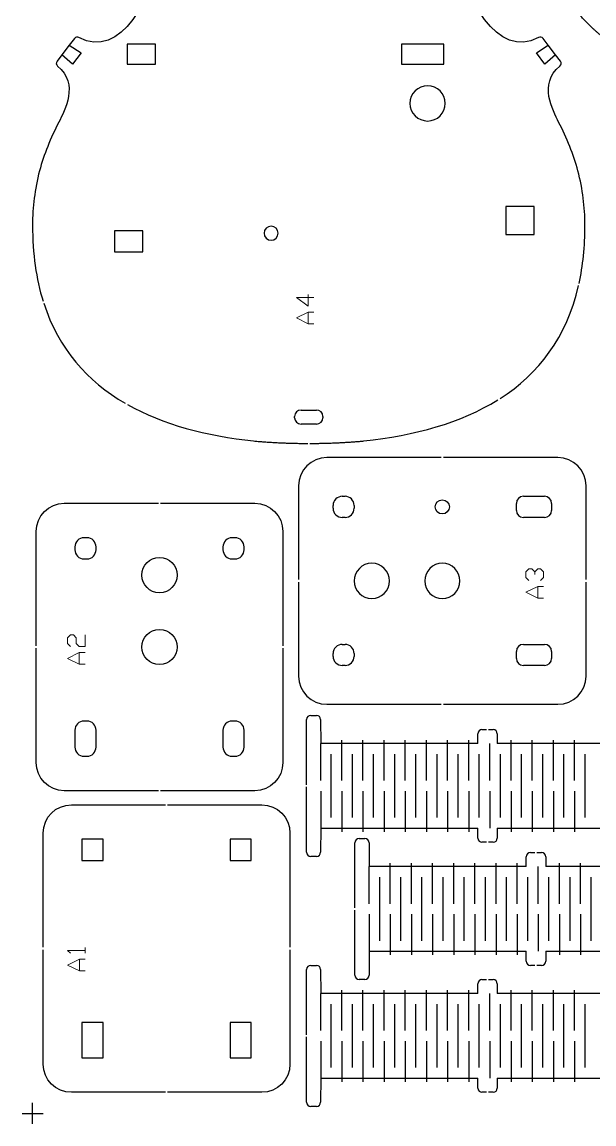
# Model space of a CAD drawing. Header units: millimetres. Extents: x 3384 to 3603, y -555 to -262.
# Drawn here: x 3383.8 to 3464.9, y -555.3 to -399 of the extents above; entities that cross this region are included whole.
import ezdxf

# ---------------------------------------------------------------- set-up
doc = ezdxf.new("R2010")
doc.units = ezdxf.units.MM
doc.linetypes.add('DASHEDX2', pattern=[38.1, 25.4, -12.7])
doc.layers.add('先切', color=30, linetype='Continuous')
doc.layers.add('最后验证', color=5, linetype='Continuous')
doc.layers.add('压痕', color=3, linetype='Continuous', true_color=0x00ff00)

# ---------------------------------------------------------------- blocks, each defined once
blk = doc.blocks.new('20230327.11170537')
for p, q in [((0, 10.15), (0, 19.4)), ((0.6, 20), (1.4, 20)), ((2, 19.4), (2.01, 16)), ((24.29, 16), (24.29, 17.4)), ((24.89, 18), (25.52, 18)), ((25.82, 18), (26.46, 18)), ((27.06, 17.4), (27.06, 16)), ((24.29, 16), (2.01, 16)), ((48.93, 16), (27.06, 16)), ((0, 0.6), (0, 9.85)), ((2.01, 4), (2, 0.6)), ((2.01, 4), (24.29, 4)), ((24.29, 2.6), (24.29, 4)), ((27.06, 4), (27.06, 2.6)), ((27.06, 4), (48.93, 4)), ((25.52, 2), (24.89, 2)), ((26.46, 2), (25.82, 2)), ((1.4, 0), (0.6, 0))]:
    blk.add_line(p, q)
for centre, start, end in [((0.6, 19.4), 90, 180), ((1.4, 19.4), 0.1087, 90), ((24.89, 17.4), 90, 180), ((26.46, 17.4), 360, 90), ((24.89, 2.6), 180, 270), ((26.46, 2.6), 270, 0), ((0.6, 0.6), 180, 270), ((1.4, 0.6), 270, 359.8913)]:
    blk.add_arc(centre, 0.6, start, end)
at = {"layer": '先切'}
for p, q in [((2.01, 10.75), (2.01, 16)), ((5.01, 10.75), (5.01, 16.5)), ((8.01, 10.75), (8.01, 16.5)), ((11.01, 10.75), (11.01, 16.5)), ((14.01, 10.75), (14.01, 16.5)), ((17.01, 10.75), (17.01, 16.5)), ((20.01, 10.75), (20.01, 16.5)), ((23.01, 10.75), (23.01, 16.5)), ((26.01, 10.75), (26.01, 16)), ((29.01, 10.75), (29.01, 16.5)), ((32.01, 10.75), (32.01, 16.5)), ((35.01, 10.75), (35.01, 16.5)), ((38.01, 10.75), (38.01, 16.5)), ((3.51, 5.5), (3.51, 14.5)), ((6.51, 5.5), (6.51, 14.5)), ((9.51, 5.5), (9.51, 14.5)), ((12.51, 5.5), (12.51, 14.5)), ((15.51, 5.5), (15.51, 14.5)), ((18.51, 5.5), (18.51, 14.5)), ((21.51, 5.5), (21.51, 14.5)), ((24.51, 5.5), (24.51, 14.5)), ((27.51, 5.5), (27.51, 14.5)), ((30.51, 5.5), (30.51, 14.5)), ((33.51, 5.5), (33.51, 14.5)), ((36.51, 5.5), (36.51, 14.5)), ((39.51, 5.5), (39.51, 14.5)), ((2.01, 9.25), (2.01, 4)), ((5.01, 9.25), (5.01, 3.5)), ((8.01, 9.25), (8.01, 3.5)), ((11.01, 9.25), (11.01, 3.5)), ((14.01, 9.25), (14.01, 3.5)), ((17.01, 9.25), (17.01, 3.5)), ((20.01, 9.25), (20.01, 3.5)), ((23.01, 9.25), (23.01, 3.5)), ((26.01, 9.25), (26.01, 4)), ((29.01, 9.25), (29.01, 3.5)), ((32.01, 9.25), (32.01, 3.5)), ((35.01, 9.25), (35.01, 3.5)), ((38.01, 9.25), (38.01, 3.5))]:
    blk.add_line(p, q, dxfattribs=at)
blk = doc.blocks.new('20220722.10085120')
for p, q in [((4, 40.77), (17.35, 40.77)), ((17.65, 40.77), (31, 40.77)), ((0, 20.56), (0, 36.77)), ((35, 36.77), (35, 20.56)), ((5.5, 35.88), (5.5, 30.88)), ((8.5, 35.88), (5.5, 35.88)), ((8.5, 30.88), (8.5, 35.88)), ((26.5, 35.88), (26.5, 30.88)), ((29.5, 35.88), (26.5, 35.88)), ((29.5, 30.88), (29.5, 35.88)), ((5.5, 30.88), (8.5, 30.88)), ((26.5, 30.88), (29.5, 30.88)), ((0, 4), (0, 20.21)), ((35, 20.21), (35, 4)), ((5.5, 7.88), (5.5, 4.89)), ((8.5, 7.88), (5.5, 7.88)), ((8.5, 4.89), (8.5, 7.88)), ((26.5, 7.88), (26.5, 4.89)), ((29.5, 7.88), (26.5, 7.88)), ((29.5, 4.89), (29.5, 7.88)), ((5.5, 4.89), (8.5, 4.89)), ((26.5, 4.89), (29.5, 4.89)), ((17.35, 0), (4, 0)), ((31, 0), (17.65, 0))]:
    blk.add_line(p, q)
at = {"extrusion": (0, 0, -1)}
for centre, start, end in [((-4, 36.77), 0, 90), ((-31, 36.77), 90, 180), ((-4, 4), 270, 360), ((-31, 4), 180, 270)]:
    blk.add_arc(centre, 4, start, end, dxfattribs=at)
blk = doc.blocks.new('20220817.09360026')
blk.add_rational_spline([(9.82, 128.68), (11.09, 131.59), (12.89, 134.19), (15.13, 136.38), (19.92, 141.07), (26.15, 143.51), (32.85, 143.33)], [0.976338743628, 0.977105795307, 0.99032955663, 1.0160100276, 0.962678969953, 0.963070604247, 1.01718493048], degree=3, knots=[515.421195, 515.421195, 515.421195, 515.421195, 524.839041, 524.839041, 524.839041, 544.397235, 544.397235, 544.397235, 544.397235])
blk = doc.blocks.new('20230327.115457702')
for p, q in [((39.03, 134.05), (32.98, 134.05)), ((45.37, 134.05), (39.33, 134.05)), ((30.76, 131.62), (31.96, 131.62)), ((46.39, 131.62), (47.59, 131.62)), ((29.86, 130.52), (29.86, 130.72)), ((32.86, 130.72), (32.86, 130.52)), ((45.49, 130.52), (45.49, 130.72)), ((48.49, 130.72), (48.49, 130.52)), ((31.96, 129.62), (30.76, 129.62)), ((47.59, 129.62), (46.39, 129.62)), ((8.49, 88.91), (9.44, 87.13)), ((68.91, 87.13), (69.86, 88.91)), ((5.94, 57.44), (5.21, 56.48)), ((5.21, 56.48), (6.89, 55.38)), ((13.44, 56.63), (13.44, 53.77)), ((17.44, 56.63), (13.44, 56.63)), ((17.44, 53.77), (17.44, 56.63)), ((52.34, 56.63), (52.34, 53.77)), ((58.34, 56.63), (52.34, 56.63)), ((58.34, 53.77), (58.34, 56.63)), ((71.46, 55.38), (73.14, 56.48)), ((73.14, 56.48), (72.41, 57.44)), ((4.18, 55.13), (3.48, 54.22)), ((5.67, 53.8), (4.18, 55.13)), ((6.89, 55.38), (5.67, 53.8)), ((72.68, 53.8), (71.46, 55.38)), ((74.18, 55.13), (72.68, 53.8)), ((74.87, 54.22), (74.18, 55.13)), ((13.44, 53.77), (17.44, 53.77)), ((52.34, 53.77), (58.34, 53.77)), ((67.14, 33.62), (67.14, 29.62)), ((71.14, 33.62), (67.14, 33.62)), ((71.14, 29.62), (71.14, 33.62)), ((15.64, 30.17), (11.64, 30.17)), ((11.64, 30.17), (11.64, 27.17)), ((15.64, 27.17), (15.64, 30.17)), ((67.14, 29.62), (71.14, 29.62)), ((11.64, 27.17), (15.64, 27.17)), ((38.08, 4.74), (40.28, 4.74)), ((37.18, 3.64), (37.18, 3.84)), ((41.18, 3.84), (41.18, 3.64)), ((40.28, 2.74), (38.08, 2.74))]:
    blk.add_line(p, q)
blk.add_circle((39.18, 71.75), 8.75)
at = {"extrusion": (0, 0, -1)}
for centre, radius in [((-24.82, 71.75), 2.5), ((-53.53, 71.75), 2.5), ((-56.03, 48.23), 2.5), ((-33.84, 29.81), 1)]:
    blk.add_circle(centre, radius, dxfattribs=at)
for centre, radius, start, end in [((32.44, 109.7), 24.35, 88.7331, 160.957), ((30.76, 130.72), 0.9, 90, 180), ((31.96, 130.72), 0.9, 0, 90), ((46.39, 130.72), 0.9, 90, 180), ((47.59, 130.72), 0.9, 360, 90), ((30.76, 130.52), 0.9, 180, 270), ((31.96, 130.52), 0.9, 270, 0), ((46.39, 130.52), 0.9, 180, 270), ((47.59, 130.52), 0.9, 270, 360), ((32.44, 109.7), 24.35, 161.7805, 191.5918), ((77.26, 118.15), 69.96, 190.9932, 193.2274), ((8.93, 89.15), 0.5, 122.2364, 208.0726), ((69.42, 89.15), 0.5, 331.9274, 57.7636), ((9.88, 87.37), 0.5, 208.0334, 296.4954), ((68.47, 87.37), 0.5, 243.5046, 331.9666), ((6.34, 57.14), 0.5, 61.5862, 142.5895), ((72.01, 57.14), 0.5, 37.4105, 118.4138), ((3.87, 53.91), 0.5, 142.5895, 230.4207), ((74.48, 53.91), 0.5, 309.5793, 37.4105), ((38.08, 3.84), 0.9, 90, 180), ((40.28, 3.84), 0.9, 0, 90), ((38.08, 3.64), 0.9, 180, 270), ((40.28, 3.64), 0.9, 270, 0)]:
    blk.add_arc(centre, radius, start, end)
for centre, radius, start, end in [((66.54, 83.46), 77.97, 166.138, 170.2162), ((7.94, 93.65), 18.49, 170.4702, 182.7558), ((-6.53, 92.96), 4, 182.7558, 237.7636)]:
    blk.add_arc(centre, radius, start, end, dxfattribs=at)
blk.add_rational_spline([(68.73, 118.22), (67.47, 121.6), (65.5, 124.6), (62.95, 127.1), (58.2, 131.75), (52.02, 134.19), (45.37, 134.05)], [0.961298540626, 0.958477869078, 0.971378355536, 1, 0.94789197262, 0.94789197262, 1], degree=3, knots=[-1533.667414, -1533.667414, -1533.667414, -1533.667414, -1523.002898, -1523.002898, -1523.002898, -1503.587281, -1503.587281, -1503.587281, -1503.587281])
for points, weights in [([(68.95, 117.62), (68.88, 117.82), (68.81, 118.02), (68.73, 118.22)], [0.962304452068, 0.962013920467, 0.961769081909, 0.961569936393]), ([(70.28, 109.67), (70.28, 112.17), (69.9, 114.66), (69.05, 117.28)], [1, 0.979704962475, 0.967314437341, 0.962828424601]), ([(69.77, 104.81), (70.09, 106.41), (70.27, 108.03), (70.28, 109.67)], [1, 0.996900602359, 0.996900602359, 1]), ([(69.19, 102.14), (69.4, 103.03), (69.59, 103.92), (69.77, 104.81)], [1, 0.999873294013, 0.999873294013, 1]), ([(68.61, 99.61), (68.79, 100.46), (68.99, 101.3), (69.19, 102.14)], [0.99968464768, 0.999697118406, 0.999802235846, 1]), ([(68.06, 96.71), (68.2, 97.57), (68.37, 98.42), (68.61, 99.61)], [1, 0.999802235846, 0.999697118406, 0.99968464768]), ([(67.82, 92.76), (67.76, 94.09), (67.84, 95.41), (68.06, 96.71)], [1, 0.996172212125, 0.996172212125, 1]), ([(69.68, 89.57), (68.56, 90.28), (67.89, 91.43), (67.82, 92.76)], [0.99491390748, 0.921452062631, 0.923147426805, 1]), ([(31.36, 0.35), (33.91, 0.12), (36.47, 0), (39.03, 0)], [0.99491390748, 0.993576603402, 0.992906613021, 0.992903936338]), ([(39.33, 0), (41.89, 0), (44.44, 0.12), (46.99, 0.35)], [0.992903936337, 0.992906612923, 0.993576603304, 0.99491390748])]:
    blk.add_rational_spline(points, weights, degree=3)
for points in [[(10.11, 86.92), (10.84, 87.29), (11.62, 87.46), (12.52, 87.46)], [(12.52, 87.46), (18.23, 87.46), (19.73, 79.63), (18.57, 71.9)], [(59.78, 71.9), (58.62, 79.63), (60.12, 87.46), (65.83, 87.46)], [(65.83, 87.46), (66.73, 87.46), (67.51, 87.29), (68.25, 86.92)], [(18.53, 71.61), (17.15, 62.89), (12.42, 54.42), (6.58, 57.58)], [(71.77, 57.58), (65.94, 54.42), (61.2, 62.89), (59.82, 71.61)], [(3.56, 53.53), (6.66, 50.96), (4.52, 47.23), (3.74, 45.58)], [(74.61, 45.58), (73.83, 47.23), (71.69, 50.96), (74.8, 53.53)], [(3.74, 45.58), (2.54, 43.27), (1.62, 41), (0.99, 38.67)], [(77.36, 38.67), (76.73, 41), (75.82, 43.27), (74.61, 45.58)], [(0.99, 38.67), (0.31, 35.99), (0.01, 33.57), (0, 30.94)], [(78.35, 30.94), (78.34, 33.57), (78.04, 35.99), (77.36, 38.67)], [(0, 30.94), (0, 26.88), (0.52, 23.31), (1.49, 20.19)], [(77.52, 22.69), (78.06, 25.18), (78.35, 27.93), (78.35, 30.94)], [(66.31, 6.36), (71.78, 9.87), (75.76, 15.03), (77.45, 22.4)], [(1.59, 19.9), (3.69, 13.39), (7.77, 8.81), (13.15, 5.69)], [(13.46, 5.52), (18.5, 2.67), (24.65, 1.08), (31.36, 0.35)], [(46.99, 0.35), (54.2, 1.13), (60.77, 2.92), (66.01, 6.18)]]:
    blk.add_open_spline(points, degree=3)
at = {"layer": '先切'}
for p, q in [((30.53, 71.75), (47.83, 71.75)), ((5.21, 56.48), (4.18, 55.13)), ((74.18, 55.13), (73.14, 56.48))]:
    blk.add_line(p, q, dxfattribs=at)
blk = doc.blocks.new('20230327.115503315')
for p, q in [((20.23, 35), (4, 35)), ((36.77, 35), (20.53, 35)), ((0, 31), (0, 17.68)), ((40.77, 17.68), (40.77, 31)), ((4.89, 27.8), (4.89, 28.2)), ((6.19, 29.5), (6.58, 29.5)), ((7.88, 28.2), (7.88, 27.8)), ((30.88, 27.5), (30.88, 28.5)), ((31.88, 29.5), (34.88, 29.5)), ((35.88, 28.5), (35.88, 27.5)), ((6.58, 26.5), (6.19, 26.5)), ((34.88, 26.5), (31.88, 26.5)), ((0, 17.33), (0, 4)), ((40.77, 4), (40.77, 17.33)), ((6.19, 8.5), (6.58, 8.5)), ((31.88, 8.5), (34.88, 8.5)), ((4.89, 6.8), (4.89, 7.2)), ((7.88, 7.2), (7.88, 6.8)), ((30.88, 6.5), (30.88, 7.5)), ((35.88, 7.5), (35.88, 6.5)), ((6.58, 5.5), (6.19, 5.5)), ((34.88, 5.5), (31.88, 5.5)), ((4, 0), (20.23, 0)), ((20.53, 0), (36.77, 0))]:
    blk.add_line(p, q)
blk.add_circle((20.38, 28), 1)
at = {"extrusion": (0, 0, -1)}
for centre in [(-10.38, 17.5), (-20.38, 17.5)]:
    blk.add_circle(centre, 2.5, dxfattribs=at)
for centre, radius, start, end in [((4, 31), 4, 90, 180), ((36.77, 31), 4, 360, 90), ((6.19, 28.2), 1.3, 90, 180), ((6.58, 28.2), 1.3, 360, 90), ((31.88, 28.5), 1, 90, 180), ((34.88, 28.5), 1, 360, 90), ((6.19, 27.8), 1.3, 180, 270), ((6.58, 27.8), 1.3, 270, 360), ((31.88, 27.5), 1, 180, 270), ((34.88, 27.5), 1, 270, 360), ((6.19, 7.2), 1.3, 90, 180), ((6.58, 7.2), 1.3, 360, 90), ((31.88, 7.5), 1, 90, 180), ((34.88, 7.5), 1, 360, 90), ((6.19, 6.8), 1.3, 180, 270), ((6.58, 6.8), 1.3, 270, 360), ((31.88, 6.5), 1, 180, 270), ((34.88, 6.5), 1, 270, 360), ((4, 4), 4, 180, 270), ((36.77, 4), 4, 270, 0)]:
    blk.add_arc(centre, radius, start, end)
blk = doc.blocks.new('20230327.115506992')
for p, q in [((4, 40.77), (17.35, 40.77)), ((17.65, 40.77), (31, 40.77)), ((0, 20.56), (0, 36.77)), ((35, 36.77), (35, 20.56)), ((5.5, 34.58), (5.5, 34.18)), ((7.2, 35.88), (6.8, 35.88)), ((8.5, 34.18), (8.5, 34.58)), ((26.5, 34.58), (26.5, 34.18)), ((28.2, 35.88), (27.8, 35.88)), ((29.5, 34.18), (29.5, 34.58)), ((6.8, 32.88), (7.2, 32.88)), ((27.8, 32.88), (28.2, 32.88)), ((0, 4), (0, 20.21)), ((35, 20.21), (35, 4)), ((7.2, 9.88), (6.8, 9.88)), ((28.2, 9.88), (27.8, 9.88)), ((5.5, 8.58), (5.5, 6.19)), ((8.5, 6.19), (8.5, 8.58)), ((26.5, 8.58), (26.5, 6.19)), ((29.5, 6.19), (29.5, 8.58)), ((6.8, 4.89), (7.2, 4.89)), ((27.8, 4.89), (28.2, 4.89)), ((17.35, 0), (4, 0)), ((31, 0), (17.65, 0))]:
    blk.add_line(p, q)
for centre in [(17.5, 30.58), (17.5, 20.38)]:
    blk.add_circle(centre, 2.5)
at = {"extrusion": (0, 0, -1)}
for centre, start, end in [((-4, 36.77), 0, 90), ((-31, 36.77), 90, 180), ((-4, 4), 270, 360), ((-31, 4), 180, 270)]:
    blk.add_arc(centre, 4, start, end, dxfattribs=at)
for centre, start, end in [((6.8, 34.58), 90, 180), ((7.2, 34.58), 0, 90), ((27.8, 34.58), 90, 180), ((28.2, 34.58), 0, 90), ((6.8, 34.18), 180, 270), ((7.2, 34.18), 270, 0), ((27.8, 34.18), 180, 270), ((28.2, 34.18), 270, 0), ((6.8, 8.58), 90, 180), ((7.2, 8.58), 0, 90), ((27.8, 8.58), 90, 180), ((28.2, 8.58), 0, 90), ((6.8, 6.19), 180, 270), ((7.2, 6.19), 270, 0), ((27.8, 6.19), 180, 270), ((28.2, 6.19), 270, 0)]:
    blk.add_arc(centre, 1.3, start, end)
blk = doc.blocks.new('20230509.110556468')
at = {"layer": '最后验证'}
for p, q in [((1.5, 0), (1.5, 3)), ((0, 1.5), (3, 1.5))]:
    blk.add_line(p, q, dxfattribs=at)
blk = doc.blocks.new('20230509.112117793')
at = {"linetype": 'DASHEDX2', "ltscale": 5}
for name, p in [('20230509.110556468', (0, 0)), ('20230327.115457702', (1.49, 96.53)), ('20230327.115503315', (39.23, 59.53)), ('20230327.115506992', (2, 47.27)), ('20230327.11170537', (40.35, 37.96)), ('20230327.11170537', (47.22, 20.5)), ('20230327.11170537', (40.35, 2.5))]:
    blk.add_blockref(name, p, dxfattribs=at)
for name, p, rotation in [('20220817.09360026', (216.5, 141.08), 90), ('20220722.10085120', (38, 45.27), 180)]:
    blk.add_blockref(name, p, dxfattribs=dict(rotation=rotation))
blk = doc.blocks.new('20240319.15343154')
at = {"layer": '压痕', "color": 3, "lineweight": 0}
for p, q in [((34.13, 94.28), (32.46, 95.53)), ((32.46, 95.53), (34.96, 95.53)), ((34.13, 95.95), (34.13, 94.28)), ((32.46, 92.62), (34.13, 93.45)), ((34.13, 91.78), (32.46, 92.62)), ((34.13, 93.45), (34.96, 93.45)), ((34.13, 91.78), (34.13, 93.45)), ((34.96, 91.78), (34.13, 91.78)), ((65.03, 56.62), (65.45, 57.04)), ((65.03, 55.79), (65.03, 56.62)), ((65.45, 57.04), (65.86, 57.04)), ((65.86, 57.04), (66.28, 56.62)), ((66.28, 56.62), (66.7, 57.04)), ((66.28, 56.62), (66.28, 56.21)), ((66.7, 57.04), (67.11, 57.04)), ((67.11, 57.04), (67.53, 56.62)), ((67.53, 56.62), (67.53, 55.79)), ((65.45, 55.37), (65.03, 55.79)), ((67.53, 55.79), (67.11, 55.37)), ((65.03, 53.71), (66.7, 54.54)), ((66.7, 52.87), (65.03, 53.71)), ((66.7, 54.54), (67.53, 54.54)), ((66.7, 52.87), (66.7, 54.54)), ((67.53, 52.87), (66.7, 52.87)), ((0, 47.25), (0.42, 47.67)), ((0, 46.42), (0, 47.25)), ((0.42, 47.67), (0.83, 47.67)), ((0.83, 47.67), (1.25, 47.25)), ((1.25, 47.25), (1.25, 46.42)), ((2.5, 46), (2.5, 47.67)), ((0.42, 46), (0, 46.42)), ((1.25, 46.42), (1.67, 46)), ((1.67, 46), (2.5, 46)), ((0, 44.33), (1.67, 45.17)), ((1.67, 43.5), (0, 44.33)), ((1.67, 45.17), (2.5, 45.17)), ((1.67, 43.5), (1.67, 45.17)), ((2.5, 43.5), (1.67, 43.5)), ((2.51, 2.5), (2.51, 3.33)), ((0.43, 2.5), (0.01, 2.91)), ((0.01, 2.91), (2.51, 2.91)), ((0.01, 0.83), (1.68, 1.67)), ((1.68, 1.67), (2.51, 1.67)), ((1.68, 0), (1.68, 1.67)), ((1.68, 0), (0.01, 0.83)), ((2.51, 0), (1.68, 0))]:
    blk.add_line(p, q, dxfattribs=at)

msp = doc.modelspace()

# ---------------------------------------------------------------- block references
at = {"linetype": 'DASHEDX2', "ltscale": 5}
for name, p in [('20230509.112117793', (3383.78, -555.32)), ('20240319.15343154', (3390.23, -533.61))]:
    msp.add_blockref(name, p, dxfattribs=at)

doc.saveas('drawing.dxf')
